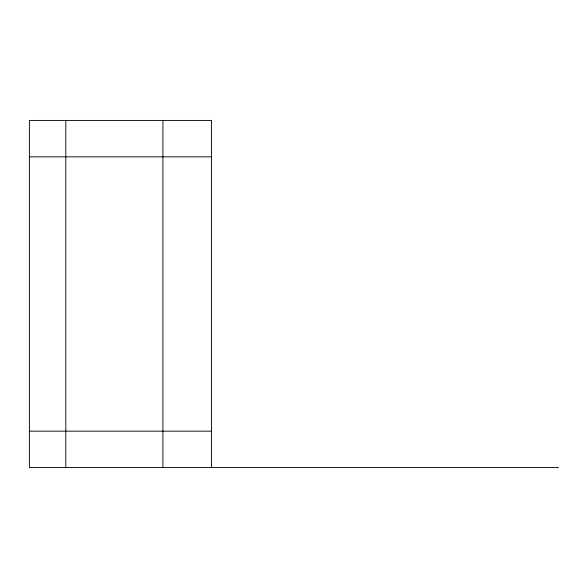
<?xml version="1.0" encoding="UTF-8"?>
<svg xmlns="http://www.w3.org/2000/svg" width="588" height="588" viewBox="0 0 588 588"><rect width="100%" height="100%" fill="white"/><g stroke="black" fill="none" stroke-linecap="round" stroke-linejoin="round"><path stroke-width="0.88" d="M29.4 156.842L211.467 156.842M29.4 431.158L211.467 431.158M558.6 467.57L29.4 467.57L29.4 120.43L211.467 120.43L211.467 467.57M162.913 120.43L162.913 467.57M65.812 120.43L65.812 467.57"/></g></svg>
